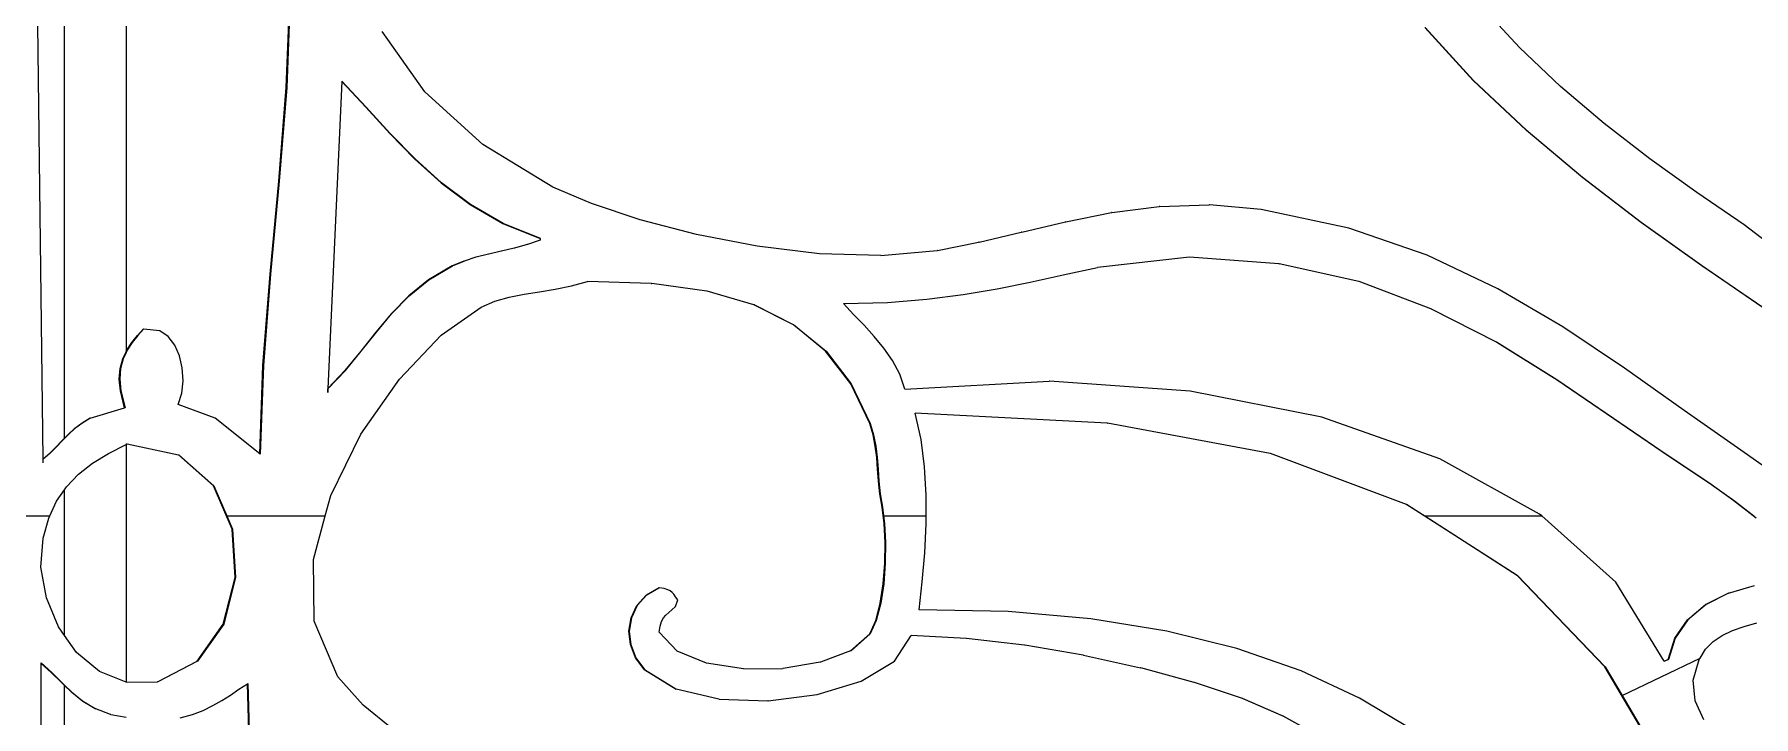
# Model space of a CAD drawing. Header units: inches. Extents: x -343 to 13887, y -13069 to -746.
# Drawn here: x 3371.02 to 3391.85, y -9218.22 to -9209.96 of the extents above; entities that cross this region are included whole.
import ezdxf

# ---------------------------------------------------------------- set-up
doc = ezdxf.new("R2010")
doc.units = ezdxf.units.IN
doc.header["$LTSCALE"] = 17
doc.header["$MEASUREMENT"] = 0
doc.layers.add('OUTLINE', color=1, linetype='Continuous', lineweight=25)

# ---------------------------------------------------------------- blocks, each defined once
blk = doc.blocks.new('fddd')
for p, q in [((-525.366, -3278.065), (-525.464, -3269.816)), ((-525.106, -3277.813), (-525.106, -3269.9)), ((-524.359, -3269.742), (-524.359, -3276.765)), ((-522.419, -3273.563), (-522.374, -3272.429)), ((-522.369, -3272.429), (-522.414, -3273.563)), ((-507.481, -3273.079), (-507.941, -3272.581)), ((-520.742, -3273.618), (-521.257, -3272.887)), ((-508.041, -3273.477), (-508.629, -3272.837)), ((-508.624, -3272.837), (-508.037, -3273.477)), ((-506.983, -3273.551), (-507.481, -3273.079)), ((-522.51, -3274.699), (-522.419, -3273.563)), ((-522.414, -3273.563), (-522.505, -3274.699)), ((-522.414, -3273.563), (-522.419, -3273.563)), ((-521.746, -3273.489), (-521.916, -3277.211)), ((-521.747, -3273.488), (-521.746, -3273.489)), ((-521.745, -3273.485), (-521.746, -3273.489)), ((-521.45, -3273.803), (-521.745, -3273.485)), ((-521.745, -3273.49), (-521.455, -3273.803)), ((-520.04, -3274.254), (-520.742, -3273.618)), ((-507.4, -3274.082), (-508.041, -3273.477)), ((-508.037, -3273.477), (-508.041, -3273.477)), ((-508.037, -3273.477), (-507.396, -3274.082)), ((-506.454, -3273.999), (-506.983, -3273.551)), ((-521.455, -3273.803), (-521.164, -3274.12)), ((-521.45, -3273.803), (-521.455, -3273.803)), ((-521.16, -3274.12), (-521.45, -3273.803)), ((-505.901, -3274.426), (-506.454, -3273.999)), ((-521.164, -3274.12), (-520.865, -3274.429)), ((-521.16, -3274.12), (-521.164, -3274.12)), ((-520.86, -3274.429), (-521.16, -3274.12)), ((-519.191, -3274.771), (-520.04, -3274.254)), ((-506.718, -3274.655), (-507.4, -3274.082)), ((-507.396, -3274.082), (-507.4, -3274.082)), ((-507.396, -3274.082), (-506.713, -3274.655)), ((-520.865, -3274.429), (-520.545, -3274.719)), ((-520.86, -3274.429), (-520.865, -3274.429)), ((-520.54, -3274.719), (-520.86, -3274.429)), ((-505.334, -3274.835), (-505.901, -3274.426)), ((-506.006, -3275.2), (-506.718, -3274.655)), ((-506.713, -3274.655), (-506.718, -3274.655)), ((-506.713, -3274.655), (-506.002, -3275.2)), ((-522.614, -3275.826), (-522.51, -3274.699)), ((-522.505, -3274.699), (-522.609, -3275.826)), ((-522.505, -3274.699), (-522.51, -3274.699)), ((-520.545, -3274.719), (-520.193, -3274.983)), ((-520.54, -3274.719), (-520.545, -3274.719)), ((-520.188, -3274.983), (-520.54, -3274.719)), ((-518.723, -3274.97), (-519.191, -3274.771)), ((-504.759, -3275.227), (-505.334, -3274.835)), ((-520.193, -3274.983), (-519.796, -3275.21)), ((-520.188, -3274.983), (-520.193, -3274.983)), ((-519.792, -3275.21), (-520.188, -3274.983)), ((-518.131, -3275.167), (-518.723, -3274.97)), ((-512.975, -3275.19), (-512.423, -3275.08)), ((-512.418, -3275.08), (-512.423, -3275.08)), ((-512.418, -3275.08), (-511.844, -3275.006)), ((-511.839, -3275.006), (-511.844, -3275.006)), ((-511.839, -3275.006), (-511.242, -3274.987)), ((-511.242, -3274.987), (-511.241, -3274.987)), ((-511.237, -3274.987), (-511.241, -3274.987)), ((-510.611, -3275.041), (-511.237, -3274.987)), ((-509.548, -3275.269), (-510.611, -3275.041)), ((-519.796, -3275.21), (-519.344, -3275.393)), ((-519.792, -3275.21), (-519.796, -3275.21)), ((-519.339, -3275.393), (-519.792, -3275.21)), ((-517.45, -3275.345), (-518.131, -3275.167)), ((-514.028, -3275.438), (-513.516, -3275.315)), ((-513.511, -3275.315), (-513.516, -3275.315)), ((-513.511, -3275.315), (-512.979, -3275.19)), ((-512.975, -3275.19), (-512.979, -3275.19)), ((-508.6, -3275.596), (-509.548, -3275.269)), ((-505.276, -3275.722), (-506.006, -3275.2)), ((-506.002, -3275.2), (-506.006, -3275.2)), ((-506.002, -3275.2), (-505.272, -3275.722)), ((-503.295, -3276.347), (-504.759, -3275.227)), ((-519.658, -3275.51), (-519.811, -3275.546)), ((-519.653, -3275.51), (-519.658, -3275.51)), ((-519.5, -3275.467), (-519.653, -3275.51)), ((-519.496, -3275.467), (-519.5, -3275.467)), ((-519.344, -3275.414), (-519.496, -3275.467)), ((-519.344, -3275.393), (-519.344, -3275.414)), ((-519.339, -3275.393), (-519.344, -3275.393)), ((-519.339, -3275.414), (-519.344, -3275.414)), ((-519.339, -3275.414), (-519.339, -3275.393)), ((-516.714, -3275.487), (-517.45, -3275.345)), ((-515.959, -3275.578), (-516.714, -3275.487)), ((-514.529, -3275.538), (-514.033, -3275.438)), ((-514.028, -3275.438), (-514.033, -3275.438)), ((-520.41, -3275.725), (-520.695, -3275.894)), ((-520.691, -3275.894), (-520.406, -3275.725)), ((-520.27, -3275.666), (-520.41, -3275.725)), ((-520.406, -3275.725), (-520.41, -3275.725)), ((-520.406, -3275.725), (-520.266, -3275.666)), ((-520.266, -3275.666), (-520.27, -3275.666)), ((-520.123, -3275.619), (-520.266, -3275.666)), ((-520.119, -3275.619), (-520.123, -3275.619)), ((-519.971, -3275.581), (-520.119, -3275.619)), ((-519.966, -3275.581), (-519.971, -3275.581)), ((-519.816, -3275.546), (-519.966, -3275.581)), ((-519.811, -3275.546), (-519.816, -3275.546)), ((-515.219, -3275.601), (-515.959, -3275.578)), ((-515.219, -3275.601), (-514.533, -3275.538)), ((-514.529, -3275.538), (-514.533, -3275.538)), ((-511.479, -3275.621), (-512.594, -3275.746)), ((-510.398, -3275.698), (-511.479, -3275.621)), ((-510.398, -3275.698), (-510.393, -3275.698)), ((-509.427, -3275.916), (-510.393, -3275.698)), ((-507.743, -3276.002), (-508.6, -3275.596)), ((-504.54, -3276.223), (-505.276, -3275.722)), ((-505.272, -3275.722), (-505.276, -3275.722)), ((-505.272, -3275.722), (-504.535, -3276.223)), ((-522.702, -3276.932), (-522.614, -3275.826)), ((-522.609, -3275.826), (-522.697, -3276.932)), ((-522.609, -3275.826), (-522.614, -3275.826)), ((-520.695, -3275.894), (-520.935, -3276.088)), ((-520.931, -3276.088), (-520.691, -3275.894)), ((-520.691, -3275.894), (-520.695, -3275.894)), ((-518.966, -3275.967), (-518.769, -3275.912)), ((-517.998, -3275.937), (-518.769, -3275.912)), ((-517.998, -3275.937), (-517.993, -3275.937)), ((-517.326, -3276.031), (-517.993, -3275.937)), ((-513.807, -3276.002), (-513.408, -3275.921)), ((-513.408, -3275.921), (-513.008, -3275.834)), ((-513.008, -3275.834), (-512.594, -3275.746)), ((-509.422, -3275.916), (-509.427, -3275.916)), ((-508.554, -3276.244), (-509.422, -3275.916)), ((-520.935, -3276.088), (-521.143, -3276.301)), ((-521.139, -3276.301), (-520.931, -3276.088)), ((-520.931, -3276.088), (-520.935, -3276.088)), ((-520.058, -3276.223), (-519.893, -3276.154)), ((-519.893, -3276.154), (-519.72, -3276.105)), ((-519.72, -3276.105), (-519.539, -3276.069)), ((-519.539, -3276.069), (-519.353, -3276.039)), ((-519.353, -3276.039), (-519.162, -3276.007)), ((-519.162, -3276.007), (-518.966, -3275.967)), ((-517.322, -3276.031), (-517.326, -3276.031)), ((-516.754, -3276.198), (-517.322, -3276.031)), ((-515.137, -3276.167), (-514.658, -3276.129)), ((-514.658, -3276.129), (-514.219, -3276.073)), ((-514.219, -3276.073), (-513.807, -3276.002)), ((-506.954, -3276.465), (-507.743, -3276.002)), ((-521.143, -3276.301), (-521.333, -3276.527)), ((-521.328, -3276.527), (-521.139, -3276.301)), ((-521.139, -3276.301), (-521.143, -3276.301)), ((-520.544, -3276.566), (-520.058, -3276.223)), ((-516.275, -3276.439), (-516.754, -3276.198)), ((-516.749, -3276.198), (-516.754, -3276.198)), ((-516.749, -3276.198), (-516.271, -3276.439)), ((-515.669, -3276.181), (-515.137, -3276.167)), ((-515.547, -3276.313), (-515.669, -3276.181)), ((-515.421, -3276.445), (-515.547, -3276.313)), ((-507.76, -3276.651), (-508.554, -3276.244)), ((-508.549, -3276.244), (-508.554, -3276.244)), ((-508.549, -3276.244), (-507.755, -3276.651)), ((-524.29, -3276.652), (-524.223, -3276.568)), ((-524.218, -3276.568), (-524.285, -3276.652)), ((-524.223, -3276.568), (-524.155, -3276.492)), ((-524.218, -3276.568), (-524.223, -3276.568)), ((-524.15, -3276.492), (-524.218, -3276.568)), ((-524.15, -3276.492), (-524.155, -3276.492)), ((-523.952, -3276.513), (-524.15, -3276.492)), ((-523.849, -3276.581), (-523.952, -3276.513)), ((-521.333, -3276.527), (-521.517, -3276.759)), ((-521.512, -3276.759), (-521.328, -3276.527)), ((-521.328, -3276.527), (-521.333, -3276.527)), ((-521.049, -3277.097), (-520.544, -3276.566)), ((-515.886, -3276.757), (-516.275, -3276.439)), ((-516.271, -3276.439), (-516.275, -3276.439)), ((-516.271, -3276.439), (-515.881, -3276.757)), ((-515.297, -3276.58), (-515.421, -3276.445)), ((-506.209, -3276.965), (-506.954, -3276.465)), ((-524.398, -3276.851), (-524.359, -3276.765)), ((-524.359, -3276.776), (-524.394, -3276.851)), ((-524.359, -3276.765), (-524.35, -3276.746)), ((-524.345, -3276.746), (-524.359, -3276.776)), ((-524.359, -3276.765), (-524.359, -3276.776)), ((-524.35, -3276.746), (-524.29, -3276.652)), ((-524.345, -3276.746), (-524.35, -3276.746)), ((-524.285, -3276.652), (-524.345, -3276.746)), ((-524.285, -3276.652), (-524.29, -3276.652)), ((-523.769, -3276.685), (-523.849, -3276.581)), ((-523.712, -3276.815), (-523.769, -3276.685)), ((-521.517, -3276.759), (-521.709, -3276.992)), ((-521.704, -3276.992), (-521.512, -3276.759)), ((-521.512, -3276.759), (-521.517, -3276.759)), ((-515.579, -3277.154), (-515.886, -3276.757)), ((-515.881, -3276.757), (-515.886, -3276.757)), ((-515.881, -3276.757), (-515.575, -3277.154)), ((-515.179, -3276.722), (-515.297, -3276.58)), ((-515.075, -3276.873), (-515.179, -3276.722)), ((-507.029, -3277.104), (-507.76, -3276.651)), ((-507.755, -3276.651), (-507.76, -3276.651)), ((-507.755, -3276.651), (-507.024, -3277.104)), ((-524.442, -3277.096), (-524.431, -3276.967)), ((-524.426, -3276.967), (-524.437, -3277.096)), ((-524.431, -3276.967), (-524.398, -3276.851)), ((-524.426, -3276.967), (-524.431, -3276.967)), ((-524.394, -3276.851), (-524.426, -3276.967)), ((-524.394, -3276.851), (-524.398, -3276.851)), ((-523.679, -3276.962), (-523.712, -3276.815)), ((-523.67, -3277.116), (-523.679, -3276.962)), ((-522.741, -3278.002), (-522.702, -3276.932)), ((-522.697, -3276.932), (-522.737, -3278.006)), ((-522.697, -3276.932), (-522.702, -3276.932)), ((-514.988, -3277.038), (-515.075, -3276.873)), ((-505.485, -3277.478), (-506.209, -3276.965)), ((-524.428, -3277.239), (-524.442, -3277.096)), ((-524.437, -3277.096), (-524.442, -3277.096)), ((-524.437, -3277.096), (-524.423, -3277.239)), ((-523.686, -3277.266), (-523.67, -3277.116)), ((-521.709, -3276.992), (-521.916, -3277.211)), ((-521.916, -3277.216), (-521.704, -3276.992)), ((-521.704, -3276.992), (-521.709, -3276.992)), ((-521.515, -3277.762), (-521.049, -3277.097)), ((-515.352, -3277.633), (-515.579, -3277.154)), ((-515.575, -3277.154), (-515.579, -3277.154)), ((-515.575, -3277.154), (-515.347, -3277.633)), ((-514.925, -3277.218), (-514.988, -3277.038)), ((-514.925, -3277.218), (-513.179, -3277.122)), ((-513.179, -3277.122), (-513.177, -3277.122)), ((-513.174, -3277.122), (-513.177, -3277.122)), ((-511.471, -3277.241), (-513.174, -3277.122)), ((-506.341, -3277.573), (-507.029, -3277.104)), ((-507.024, -3277.104), (-507.029, -3277.104)), ((-507.024, -3277.104), (-506.337, -3277.573)), ((-524.423, -3277.239), (-524.428, -3277.239)), ((-524.378, -3277.446), (-524.428, -3277.239)), ((-524.423, -3277.239), (-524.373, -3277.446)), ((-523.728, -3277.405), (-523.686, -3277.266)), ((-521.916, -3277.216), (-521.918, -3277.26)), ((-521.918, -3277.218), (-521.916, -3277.216)), ((-521.918, -3277.26), (-521.918, -3277.218)), ((-521.916, -3277.211), (-521.916, -3277.216)), ((-509.876, -3277.559), (-511.471, -3277.241)), ((-524.898, -3277.629), (-524.799, -3277.571)), ((-524.795, -3277.571), (-524.893, -3277.629)), ((-524.795, -3277.571), (-524.799, -3277.571)), ((-524.795, -3277.571), (-524.378, -3277.446)), ((-524.373, -3277.446), (-524.378, -3277.446)), ((-523.282, -3277.571), (-523.728, -3277.405)), ((-522.741, -3278.002), (-523.282, -3277.571)), ((-512.477, -3277.629), (-514.802, -3277.509)), ((-514.73, -3277.828), (-514.802, -3277.509)), ((-508.445, -3278.061), (-509.876, -3277.559)), ((-505.681, -3278.027), (-506.341, -3277.573)), ((-506.337, -3277.573), (-506.341, -3277.573)), ((-506.337, -3277.573), (-505.676, -3278.027)), ((-504.759, -3277.985), (-505.485, -3277.478)), ((-525.138, -3277.845), (-525.106, -3277.813)), ((-525.106, -3277.818), (-525.133, -3277.845)), ((-525.058, -3277.769), (-525.106, -3277.818)), ((-525.106, -3277.813), (-525.063, -3277.769)), ((-525.106, -3277.818), (-525.106, -3277.813)), ((-525.063, -3277.769), (-524.984, -3277.696)), ((-525.058, -3277.769), (-525.063, -3277.769)), ((-524.98, -3277.696), (-525.058, -3277.769)), ((-524.984, -3277.696), (-524.898, -3277.629)), ((-524.98, -3277.696), (-524.984, -3277.696)), ((-524.893, -3277.629), (-524.98, -3277.696)), ((-524.893, -3277.629), (-524.898, -3277.629)), ((-521.881, -3278.508), (-521.515, -3277.762)), ((-515.31, -3277.77), (-515.352, -3277.633)), ((-515.347, -3277.633), (-515.352, -3277.633)), ((-515.347, -3277.633), (-515.305, -3277.77)), ((-515.284, -3277.908), (-515.31, -3277.77)), ((-515.305, -3277.77), (-515.31, -3277.77)), ((-515.305, -3277.77), (-515.279, -3277.908)), ((-512.477, -3277.629), (-512.473, -3277.629)), ((-510.5, -3277.998), (-512.473, -3277.629)), ((-525.366, -3278.065), (-525.288, -3277.997)), ((-525.283, -3277.997), (-525.365, -3278.068)), ((-525.288, -3277.997), (-525.211, -3277.922)), ((-525.283, -3277.997), (-525.288, -3277.997)), ((-525.207, -3277.922), (-525.283, -3277.997)), ((-525.211, -3277.922), (-525.138, -3277.845)), ((-525.207, -3277.922), (-525.211, -3277.922)), ((-525.133, -3277.845), (-525.207, -3277.922)), ((-525.133, -3277.845), (-525.138, -3277.845)), ((-524.767, -3278.117), (-524.571, -3277.996)), ((-524.571, -3277.996), (-524.359, -3277.887)), ((-524.348, -3277.882), (-524.359, -3277.887)), ((-524.359, -3277.887), (-524.359, -3280.767)), ((-524.348, -3277.882), (-523.724, -3278.016)), ((-523.301, -3278.389), (-523.724, -3278.016)), ((-523.724, -3278.016), (-523.72, -3278.016)), ((-523.72, -3278.016), (-523.296, -3278.389)), ((-522.737, -3278.006), (-522.741, -3278.002)), ((-515.267, -3278.046), (-515.284, -3277.908)), ((-515.279, -3277.908), (-515.284, -3277.908)), ((-515.279, -3277.908), (-515.262, -3278.046)), ((-514.687, -3278.161), (-514.73, -3277.828)), ((-510.495, -3277.998), (-510.5, -3277.998)), ((-508.851, -3278.614), (-510.495, -3277.998)), ((-505.431, -3278.193), (-505.681, -3278.027)), ((-505.676, -3278.027), (-505.681, -3278.027)), ((-505.676, -3278.027), (-505.426, -3278.193)), ((-504.474, -3278.188), (-504.759, -3277.985)), ((-525.365, -3278.068), (-525.366, -3278.065)), ((-525.365, -3278.11), (-525.365, -3278.068)), ((-524.937, -3278.25), (-524.767, -3278.117)), ((-515.256, -3278.188), (-515.267, -3278.046)), ((-515.262, -3278.046), (-515.267, -3278.046)), ((-515.262, -3278.046), (-515.251, -3278.188)), ((-515.244, -3278.334), (-515.256, -3278.188)), ((-515.251, -3278.188), (-515.256, -3278.188)), ((-515.251, -3278.188), (-515.24, -3278.334)), ((-514.668, -3278.503), (-514.687, -3278.161)), ((-507.238, -3278.731), (-508.445, -3278.061)), ((-505.16, -3278.375), (-505.431, -3278.193)), ((-505.426, -3278.193), (-505.431, -3278.193)), ((-505.426, -3278.193), (-505.155, -3278.375)), ((-525.201, -3278.576), (-525.106, -3278.437)), ((-525.106, -3278.437), (-525.082, -3278.401)), ((-525.106, -3280.203), (-525.106, -3278.437)), ((-525.082, -3278.401), (-524.937, -3278.25)), ((-523.296, -3278.389), (-523.301, -3278.389)), ((-523.075, -3278.914), (-523.301, -3278.389)), ((-523.296, -3278.389), (-523.139, -3278.755)), ((-515.228, -3278.487), (-515.244, -3278.334)), ((-515.24, -3278.334), (-515.244, -3278.334)), ((-515.24, -3278.334), (-515.224, -3278.487)), ((-504.883, -3278.572), (-505.16, -3278.375)), ((-505.155, -3278.375), (-505.16, -3278.375)), ((-505.155, -3278.375), (-504.878, -3278.572)), ((-525.283, -3278.755), (-525.201, -3278.576)), ((-521.948, -3278.755), (-521.881, -3278.508)), ((-515.203, -3278.649), (-515.228, -3278.487)), ((-515.224, -3278.487), (-515.228, -3278.487)), ((-515.224, -3278.487), (-515.198, -3278.649)), ((-515.176, -3278.846), (-515.203, -3278.649)), ((-515.198, -3278.649), (-515.203, -3278.649)), ((-515.198, -3278.649), (-515.184, -3278.755)), ((-514.669, -3278.755), (-514.668, -3278.503)), ((-507.507, -3279.476), (-508.851, -3278.614)), ((-508.846, -3278.614), (-508.851, -3278.614)), ((-508.846, -3278.614), (-508.627, -3278.755)), ((-504.613, -3278.781), (-504.883, -3278.572)), ((-504.878, -3278.572), (-504.883, -3278.572)), ((-504.878, -3278.572), (-504.642, -3278.755)), ((-526.108, -3278.755), (-525.283, -3278.755)), ((-525.365, -3279.022), (-525.295, -3278.781)), ((-525.295, -3278.781), (-525.283, -3278.755)), ((-523.139, -3278.755), (-523.07, -3278.914)), ((-523.139, -3278.755), (-521.948, -3278.755)), ((-522.09, -3279.282), (-521.948, -3278.755)), ((-515.184, -3278.755), (-515.172, -3278.846)), ((-515.184, -3278.755), (-514.669, -3278.755)), ((-515.164, -3279.077), (-515.176, -3278.846)), ((-515.172, -3278.846), (-515.176, -3278.846)), ((-515.172, -3278.846), (-515.159, -3279.077)), ((-514.686, -3279.202), (-514.669, -3278.852)), ((-514.669, -3278.852), (-514.669, -3278.755)), ((-508.627, -3278.755), (-507.212, -3278.755)), ((-508.627, -3278.755), (-507.503, -3279.476)), ((-507.212, -3278.755), (-507.238, -3278.731)), ((-506.312, -3279.555), (-507.212, -3278.755)), ((-525.391, -3279.377), (-525.365, -3279.022)), ((-523.07, -3278.914), (-523.075, -3278.914)), ((-523.038, -3279.502), (-523.075, -3278.914)), ((-523.07, -3278.914), (-523.033, -3279.502)), ((-515.167, -3279.325), (-515.164, -3279.077)), ((-515.159, -3279.077), (-515.164, -3279.077)), ((-515.159, -3279.077), (-515.163, -3279.325)), ((-514.715, -3279.551), (-514.686, -3279.202)), ((-525.326, -3279.746), (-525.391, -3279.377)), ((-522.08, -3280.031), (-522.09, -3279.282)), ((-515.187, -3279.576), (-515.167, -3279.325)), ((-515.163, -3279.325), (-515.182, -3279.576)), ((-515.163, -3279.325), (-515.167, -3279.325)), ((-507.503, -3279.476), (-507.507, -3279.476)), ((-506.447, -3280.582), (-507.507, -3279.476)), ((-507.503, -3279.476), (-506.443, -3280.582)), ((-523.182, -3280.065), (-523.038, -3279.502)), ((-523.033, -3279.502), (-523.177, -3280.065)), ((-523.033, -3279.502), (-523.038, -3279.502)), ((-518.06, -3279.716), (-517.906, -3279.624)), ((-517.902, -3279.624), (-518.055, -3279.716)), ((-517.906, -3279.624), (-517.902, -3279.624)), ((-517.901, -3279.624), (-517.902, -3279.624)), ((-517.841, -3279.635), (-517.901, -3279.624)), ((-517.799, -3279.648), (-517.841, -3279.635)), ((-517.768, -3279.663), (-517.799, -3279.648)), ((-517.746, -3279.681), (-517.768, -3279.663)), ((-517.726, -3279.704), (-517.746, -3279.681)), ((-515.224, -3279.813), (-515.187, -3279.576)), ((-515.182, -3279.576), (-515.219, -3279.813)), ((-515.182, -3279.576), (-515.187, -3279.576)), ((-514.752, -3279.893), (-514.715, -3279.551)), ((-505.727, -3280.514), (-506.312, -3279.555)), ((-505.226, -3279.829), (-504.953, -3279.689)), ((-504.948, -3279.689), (-505.221, -3279.829)), ((-504.948, -3279.689), (-504.953, -3279.689)), ((-504.948, -3279.689), (-504.634, -3279.596)), ((-525.179, -3280.099), (-525.326, -3279.746)), ((-518.242, -3279.988), (-518.173, -3279.84)), ((-518.168, -3279.84), (-518.238, -3279.988)), ((-518.173, -3279.84), (-518.06, -3279.716)), ((-518.168, -3279.84), (-518.173, -3279.84)), ((-518.055, -3279.716), (-518.168, -3279.84)), ((-518.055, -3279.716), (-518.06, -3279.716)), ((-517.787, -3279.925), (-517.747, -3279.891)), ((-517.747, -3279.891), (-517.703, -3279.852)), ((-517.705, -3279.733), (-517.726, -3279.704)), ((-517.678, -3279.769), (-517.705, -3279.733)), ((-517.703, -3279.852), (-517.678, -3279.769)), ((-515.278, -3280.02), (-515.224, -3279.813)), ((-515.219, -3279.813), (-515.273, -3280.02)), ((-515.219, -3279.813), (-515.224, -3279.813)), ((-513.673, -3279.914), (-514.752, -3279.893)), ((-505.444, -3280.012), (-505.226, -3279.829)), ((-505.221, -3279.829), (-505.44, -3280.012)), ((-505.221, -3279.829), (-505.226, -3279.829)), ((-525.106, -3280.203), (-525.179, -3280.099)), ((-523.499, -3280.515), (-523.182, -3280.065)), ((-523.177, -3280.065), (-523.494, -3280.515)), ((-523.177, -3280.065), (-523.182, -3280.065)), ((-521.794, -3280.702), (-522.08, -3280.031)), ((-518.269, -3280.149), (-518.242, -3279.988)), ((-518.238, -3279.988), (-518.264, -3280.149)), ((-518.238, -3279.988), (-518.242, -3279.988)), ((-517.901, -3280.163), (-517.892, -3280.09)), ((-517.892, -3280.09), (-517.875, -3280.034)), ((-517.875, -3280.034), (-517.851, -3279.991)), ((-517.851, -3279.991), (-517.822, -3279.956)), ((-517.822, -3279.956), (-517.787, -3279.925)), ((-515.352, -3280.184), (-515.278, -3280.02)), ((-515.273, -3280.02), (-515.347, -3280.184)), ((-515.273, -3280.02), (-515.278, -3280.02)), ((-512.674, -3280.001), (-513.673, -3279.914)), ((-511.752, -3280.151), (-512.674, -3280.001)), ((-505.599, -3280.235), (-505.444, -3280.012)), ((-505.44, -3280.012), (-505.594, -3280.235)), ((-505.44, -3280.012), (-505.444, -3280.012)), ((-504.9, -3280.144), (-504.76, -3280.096)), ((-504.76, -3280.096), (-504.605, -3280.049)), ((-524.961, -3280.408), (-525.106, -3280.203)), ((-518.264, -3280.149), (-518.269, -3280.149)), ((-518.251, -3280.314), (-518.269, -3280.149)), ((-518.264, -3280.149), (-518.246, -3280.314)), ((-518.188, -3280.474), (-518.251, -3280.314)), ((-518.246, -3280.314), (-518.251, -3280.314)), ((-518.246, -3280.314), (-518.184, -3280.474)), ((-517.686, -3280.392), (-517.901, -3280.163)), ((-515.583, -3280.387), (-515.352, -3280.184)), ((-515.347, -3280.184), (-515.578, -3280.387)), ((-515.347, -3280.184), (-515.352, -3280.184)), ((-515.053, -3280.515), (-514.851, -3280.204)), ((-514.183, -3280.241), (-514.851, -3280.204)), ((-514.178, -3280.241), (-514.183, -3280.241)), ((-513.478, -3280.322), (-514.178, -3280.241)), ((-510.904, -3280.362), (-511.752, -3280.151)), ((-505.681, -3280.495), (-505.599, -3280.235)), ((-505.594, -3280.235), (-505.676, -3280.495)), ((-505.594, -3280.235), (-505.599, -3280.235)), ((-505.227, -3280.37), (-505.133, -3280.275)), ((-505.133, -3280.275), (-505.024, -3280.202)), ((-505.024, -3280.202), (-504.9, -3280.144)), ((-524.681, -3280.641), (-524.961, -3280.408)), ((-523.981, -3280.764), (-523.499, -3280.515)), ((-523.494, -3280.515), (-523.976, -3280.764)), ((-523.494, -3280.515), (-523.499, -3280.515)), ((-518.079, -3280.619), (-518.188, -3280.474)), ((-518.184, -3280.474), (-518.188, -3280.474)), ((-518.184, -3280.474), (-518.075, -3280.619)), ((-517.327, -3280.538), (-517.686, -3280.392)), ((-515.583, -3280.387), (-515.949, -3280.528)), ((-515.578, -3280.387), (-515.583, -3280.387)), ((-515.454, -3280.755), (-515.053, -3280.515)), ((-513.473, -3280.322), (-513.478, -3280.322)), ((-512.767, -3280.442), (-513.473, -3280.322)), ((-512.762, -3280.442), (-512.767, -3280.442)), ((-512.762, -3280.442), (-512.073, -3280.594)), ((-510.127, -3280.633), (-510.904, -3280.362)), ((-506.238, -3280.928), (-505.292, -3280.476)), ((-505.727, -3280.514), (-505.681, -3280.495)), ((-505.726, -3280.516), (-505.727, -3280.514)), ((-505.676, -3280.495), (-505.726, -3280.516)), ((-505.676, -3280.495), (-505.681, -3280.495)), ((-505.375, -3280.745), (-505.304, -3280.495)), ((-505.304, -3280.495), (-505.292, -3280.476)), ((-505.292, -3280.476), (-505.227, -3280.37)), ((-525.39, -3280.536), (-525.261, -3280.653)), ((-525.39, -3280.541), (-525.39, -3280.536)), ((-525.266, -3280.653), (-525.39, -3280.541)), ((-525.39, -3286.818), (-525.39, -3280.541)), ((-525.266, -3280.653), (-525.261, -3280.653)), ((-525.144, -3280.773), (-525.266, -3280.653)), ((-525.261, -3280.653), (-525.139, -3280.773)), ((-524.359, -3280.767), (-524.681, -3280.641)), ((-521.49, -3281.046), (-521.794, -3280.702)), ((-518.075, -3280.619), (-518.079, -3280.619)), ((-517.699, -3280.853), (-518.079, -3280.619)), ((-518.075, -3280.619), (-517.695, -3280.853)), ((-516.88, -3280.608), (-517.327, -3280.538)), ((-516.88, -3280.608), (-516.406, -3280.603)), ((-516.402, -3280.603), (-516.406, -3280.603)), ((-515.954, -3280.528), (-516.402, -3280.603)), ((-515.949, -3280.528), (-515.954, -3280.528)), ((-512.068, -3280.594), (-512.073, -3280.594)), ((-511.421, -3280.771), (-512.068, -3280.594)), ((-509.419, -3280.961), (-510.127, -3280.633)), ((-506.443, -3280.582), (-506.447, -3280.582)), ((-505.648, -3281.932), (-506.447, -3280.582)), ((-506.443, -3280.582), (-506.238, -3280.928)), ((-525.139, -3280.773), (-525.144, -3280.773)), ((-525.106, -3280.809), (-525.144, -3280.773)), ((-525.139, -3280.773), (-525.106, -3280.805)), ((-525.106, -3280.805), (-525.016, -3280.89)), ((-525.106, -3280.809), (-525.106, -3280.805)), ((-525.021, -3280.89), (-525.106, -3280.809)), ((-525.106, -3286.724), (-525.106, -3280.809)), ((-524.887, -3280.998), (-525.021, -3280.89)), ((-525.016, -3280.89), (-525.021, -3280.89)), ((-525.016, -3280.89), (-524.882, -3280.998)), ((-524.35, -3280.77), (-524.359, -3280.767)), ((-524.35, -3280.77), (-523.981, -3280.764)), ((-523.976, -3280.764), (-523.981, -3280.764)), ((-523.201, -3280.991), (-523.097, -3280.924)), ((-523.097, -3280.924), (-522.993, -3280.855)), ((-522.993, -3280.855), (-522.89, -3280.788)), ((-522.89, -3280.788), (-522.885, -3280.785)), ((-522.86, -3281.814), (-522.89, -3280.788)), ((-522.885, -3280.785), (-522.856, -3281.814)), ((-517.695, -3280.853), (-517.699, -3280.853)), ((-517.179, -3280.975), (-517.695, -3280.853)), ((-516.583, -3280.993), (-515.987, -3280.917)), ((-515.987, -3280.917), (-515.454, -3280.755)), ((-511.416, -3280.771), (-511.421, -3280.771)), ((-510.836, -3280.968), (-511.416, -3280.771)), ((-506.238, -3280.928), (-505.643, -3281.932)), ((-505.353, -3280.993), (-505.375, -3280.745)), ((-524.733, -3281.09), (-524.887, -3280.998)), ((-524.882, -3280.998), (-524.887, -3280.998)), ((-524.882, -3280.998), (-524.728, -3281.09)), ((-524.728, -3281.09), (-524.733, -3281.09)), ((-524.55, -3281.16), (-524.728, -3281.09)), ((-523.556, -3281.159), (-523.426, -3281.11)), ((-523.426, -3281.11), (-523.309, -3281.053)), ((-523.309, -3281.053), (-523.201, -3280.991)), ((-521.12, -3281.348), (-521.49, -3281.046)), ((-517.175, -3280.975), (-517.179, -3280.975)), ((-517.175, -3280.975), (-516.588, -3280.993)), ((-516.583, -3280.993), (-516.588, -3280.993)), ((-510.832, -3280.968), (-510.836, -3280.968)), ((-510.343, -3281.179), (-510.836, -3280.968)), ((-510.832, -3280.968), (-510.338, -3281.179)), ((-508.776, -3281.345), (-509.419, -3280.961)), ((-505.248, -3281.223), (-505.353, -3280.993)), ((-524.545, -3281.16), (-524.55, -3281.16)), ((-524.545, -3281.16), (-524.359, -3281.194)), ((-523.704, -3281.2), (-523.556, -3281.159)), ((-509.45, -3281.677), (-510.343, -3281.179)), ((-510.338, -3281.179), (-510.343, -3281.179)), ((-510.338, -3281.179), (-509.445, -3281.677))]:
    blk.add_line(p, q)

msp = doc.modelspace()

# ---------------------------------------------------------------- block references
at = {"layer": 'OUTLINE'}
msp.add_blockref('fddd', (3896.495, -5937.038), dxfattribs=at)

doc.saveas('drawing.dxf')
